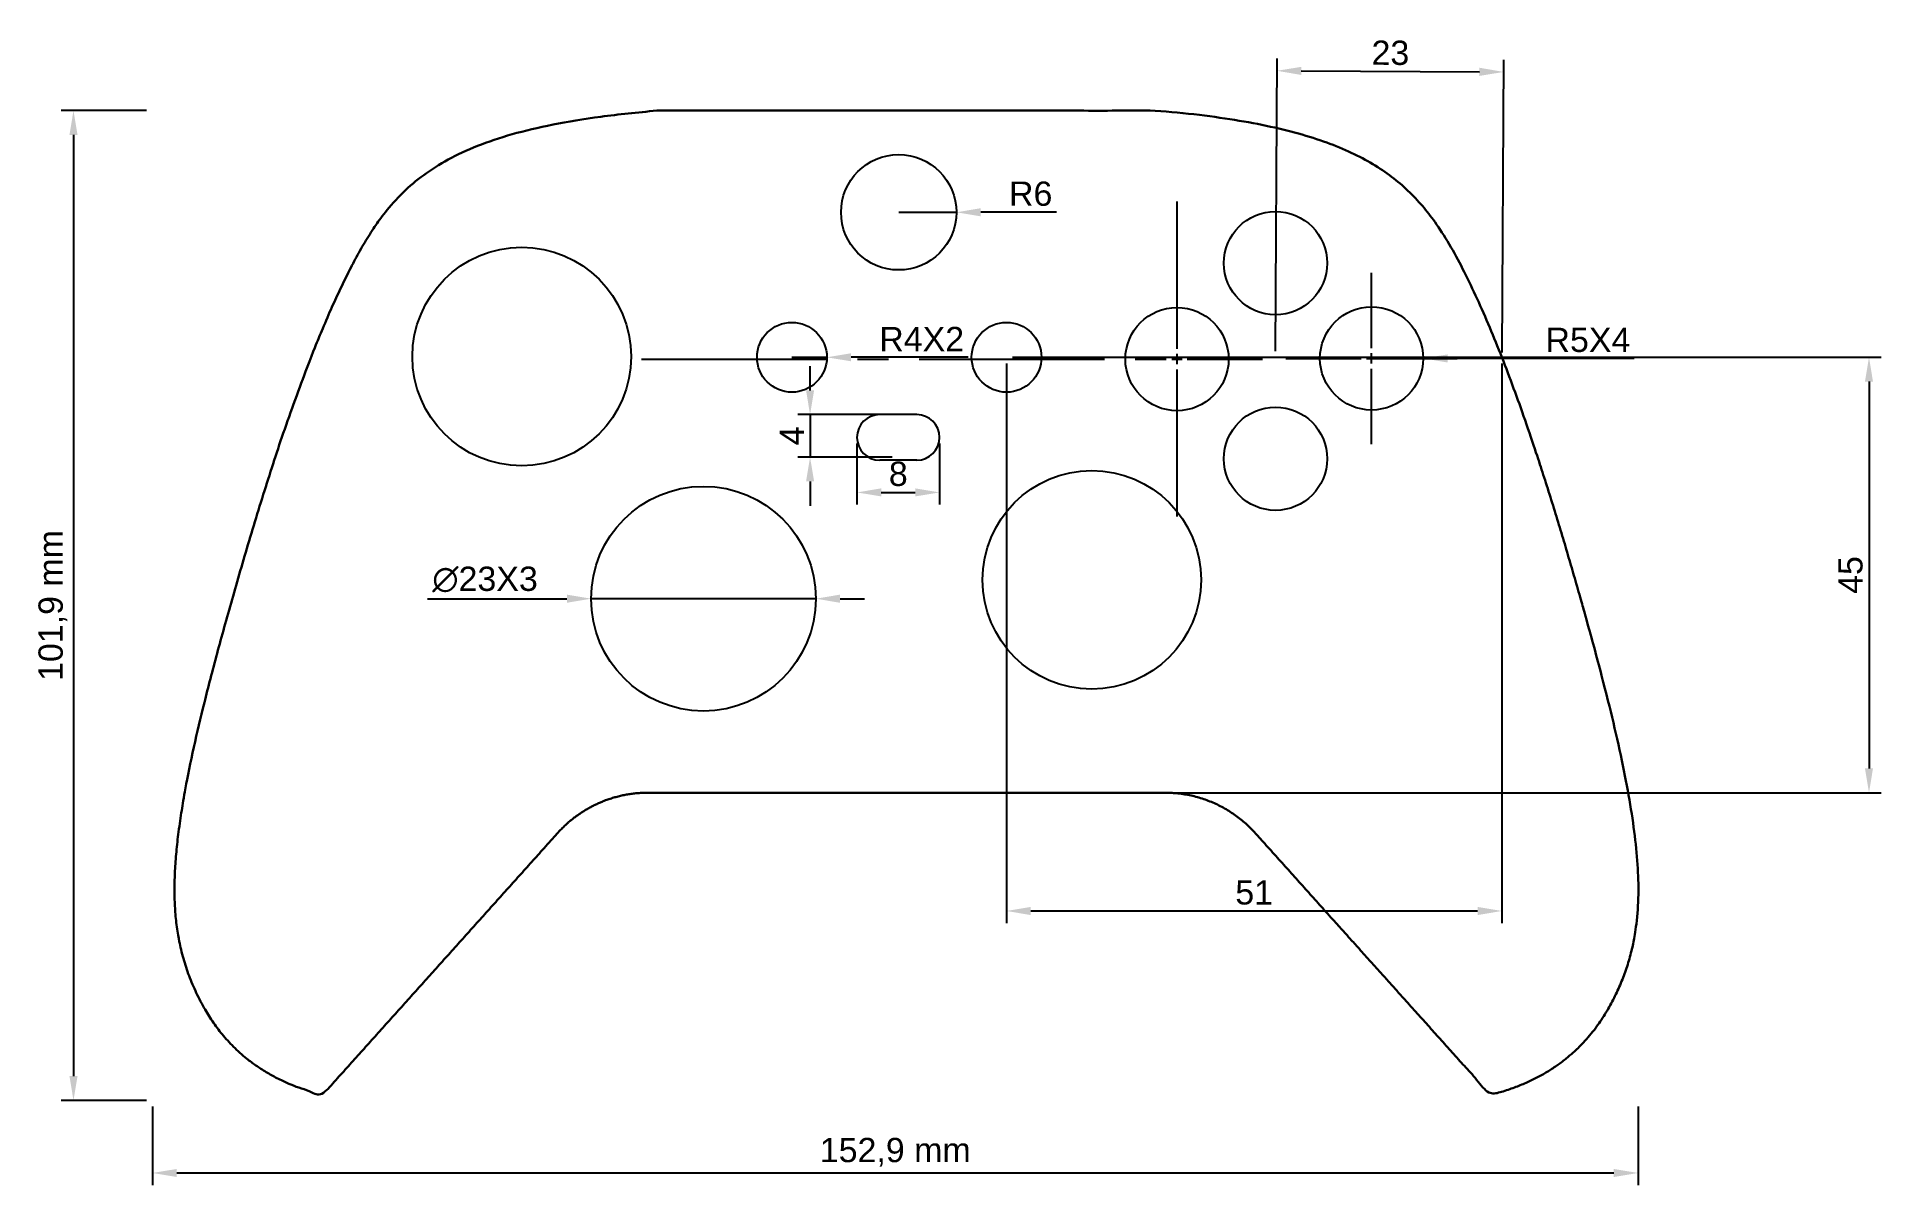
# Model space of a CAD drawing. Header units: millimetres. Extents: x 66 to 255, y 14 to 132.
import ezdxf

# ---------------------------------------------------------------- set-up
doc = ezdxf.new("R2010")
doc.units = ezdxf.units.MM
doc.linetypes.add('CENTER2', pattern=[28.575, 19.05, -3.175, 3.175, -3.175])
for name, color, linetype in [('butoane_meniu', 50, 'Continuous'), ('butoane_programabile', 6, 'Continuous'), ('dim', 3, 'Continuous'), ('loc manete', 120, 'Continuous')]:
    doc.layers.add(name, color=color, linetype=linetype)
doc.layers.add('desen', color=1, linetype='Continuous', lineweight=30)
doc.styles.get("Standard").update_dxf_attribs({"font": 'arial.ttf'})
doc.dimstyles.new('ISO-25', dxfattribs={"dimtxt": 2.5, "dimasz": 2.5, "dimexe": 1.25, "dimexo": 0.625, "dimtad": 1, "dimtxsty": 'Standard', "dimcen": 2.5, "dimadec": 0, "dimazin": 0, "dimtfac": 1, "dimtmove": 0, "dimatfit": 3, "dimfxl": 1, "dimarcsym": 0})

# ---------------------------------------------------------------- blocks, each defined once
blk = doc.blocks.new('*D6')
at = {"layer": 'Defpoints', "color": 0, "transparency": 16777216}
for p in [(77.54, 124.26), (69.41, 22.36), (77.54, 22.36)]:
    blk.add_point(p, dxfattribs=at)
at = {"layer": 'dim', "color": 0, "lineweight": -2, "transparency": 16777216}
for p, q in [((76.92, 124.26), (68.16, 124.26)), ((69.41, 121.76), (69.41, 24.86)), ((76.92, 22.36), (68.16, 22.36))]:
    blk.add_line(p, q, dxfattribs=at)
at = {"layer": 'dim', "color": 0, "transparency": 16777216}
for points in [[(69, 121.76), (69.83, 121.76), (69.41, 124.26)], [(69, 24.86), (69.83, 24.86), (69.41, 22.36)]]:
    blk.add_solid(points, dxfattribs=at)
at = {"layer": 'dim', "color": 0, "transparency": 16777216, "insert": (67.29, 73.31), "char_height": 2.5, "width": 16.6901, "attachment_point": 5, "rotation": 90}
blk.add_mtext('101,9 mm', dxfattribs=at)
blk = doc.blocks.new('*D7')
at = {"layer": 'Defpoints', "color": 0, "transparency": 16777216}
for p in [(77.54, 22.36), (230.44, 22.36), (230.44, 14.89)]:
    blk.add_point(p, dxfattribs=at)
at = {"layer": 'dim', "color": 0, "lineweight": -2, "transparency": 16777216}
for p, q in [((77.54, 21.73), (77.54, 13.64)), ((230.44, 21.73), (230.44, 13.64)), ((80.04, 14.89), (227.94, 14.89))]:
    blk.add_line(p, q, dxfattribs=at)
at = {"layer": 'dim', "color": 0, "transparency": 16777216}
for points in [[(80.04, 15.3), (80.04, 14.47), (77.54, 14.89)], [(227.94, 15.3), (227.94, 14.47), (230.44, 14.89)]]:
    blk.add_solid(points, dxfattribs=at)
at = {"layer": 'dim', "color": 0, "transparency": 16777216, "insert": (153.99, 17.02), "char_height": 2.5, "width": 17.0949, "attachment_point": 5}
blk.add_mtext('152,9 mm', dxfattribs=at)
blk = doc.blocks.new('*D10')
at = {"layer": 'Defpoints', "color": 0, "transparency": 16777216}
for p in [(154.35, 113.79), (160.29, 113.79)]:
    blk.add_point(p, dxfattribs=at)
at = {"layer": 'dim', "color": 0, "lineweight": -2, "transparency": 16777216}
for p, q in [((154.35, 113.79), (160.29, 113.79)), ((170.57, 113.79), (162.79, 113.79))]:
    blk.add_line(p, q, dxfattribs=at)
at = {"layer": 'dim', "color": 0, "transparency": 16777216}
blk.add_solid([(162.79, 114.21), (162.79, 113.37), (160.29, 113.79)], dxfattribs=at)
at = {"layer": 'dim', "color": 0, "transparency": 16777216, "insert": (167.93, 115.69), "char_height": 2.5, "attachment_point": 5}
blk.add_mtext('R6', dxfattribs=at)
blk = doc.blocks.new('*D11')
at = {"layer": 'Defpoints', "color": 0, "transparency": 16777216}
for p in [(203.01, 98.75), (208.33, 98.75)]:
    blk.add_point(p, dxfattribs=at)
at = {"layer": 'dim', "color": 0, "lineweight": -2, "transparency": 16777216}
for p, q in [((203.01, 98.75), (208.33, 98.75)), ((230.05, 98.75), (210.83, 98.75))]:
    blk.add_line(p, q, dxfattribs=at)
at = {"layer": 'dim', "color": 0, "transparency": 16777216}
blk.add_solid([(210.83, 99.16), (210.83, 98.33), (208.33, 98.75)], dxfattribs=at)
at = {"layer": 'dim', "color": 0, "transparency": 16777216, "insert": (225.28, 100.64), "char_height": 2.5, "attachment_point": 5}
blk.add_mtext('R5{\\fArial|b0|i0|c238|p34;X4}', dxfattribs=at)
blk = doc.blocks.new('*D12')
at = {"layer": 'Defpoints', "color": 0, "transparency": 16777216}
for p in [(122.69, 74.01), (145.81, 74.01)]:
    blk.add_point(p, dxfattribs=at)
at = {"layer": 'dim', "color": 0, "lineweight": -2, "transparency": 16777216}
for p, q in [((105.86, 74.01), (120.19, 74.01)), ((145.81, 74.01), (122.69, 74.01)), ((148.31, 74.01), (150.81, 74.01))]:
    blk.add_line(p, q, dxfattribs=at)
at = {"layer": 'dim', "color": 0, "transparency": 16777216}
for points in [[(120.19, 74.43), (120.19, 73.59), (122.69, 74.01)], [(148.31, 74.43), (148.31, 73.59), (145.81, 74.01)]]:
    blk.add_solid(points, dxfattribs=at)
at = {"layer": 'dim', "color": 0, "transparency": 16777216, "insert": (111.77, 75.98), "char_height": 2.5, "width": 6.3012, "attachment_point": 5}
blk.add_mtext('∅23{\\fArial|b0|i0|c238|p34;X3}', dxfattribs=at)
blk = doc.blocks.new('*D13')
at = {"layer": 'Defpoints', "color": 0, "transparency": 16777216}
for p in [(143.35, 98.86), (146.95, 98.86)]:
    blk.add_point(p, dxfattribs=at)
at = {"layer": 'dim', "color": 0, "lineweight": -2, "transparency": 16777216}
for p, q in [((143.35, 98.86), (146.95, 98.86)), ((161.48, 98.86), (149.45, 98.86))]:
    blk.add_line(p, q, dxfattribs=at)
at = {"layer": 'dim', "color": 0, "transparency": 16777216}
blk.add_solid([(149.45, 99.28), (149.45, 98.45), (146.95, 98.86)], dxfattribs=at)
at = {"layer": 'dim', "color": 0, "transparency": 16777216, "insert": (156.71, 100.74), "char_height": 2.5, "attachment_point": 5}
blk.add_mtext('R4{\\fArial|b0|i0|c238|p34;X2}', dxfattribs=at)
blk = doc.blocks.new('*D14')
at = {"layer": 'Defpoints', "color": 0, "transparency": 16777216}
for p in [(150.05, 90.62), (158.55, 90.62), (158.55, 84.95)]:
    blk.add_point(p, dxfattribs=at)
at = {"layer": 'dim', "color": 0, "lineweight": -2, "transparency": 16777216}
for p, q in [((150.05, 89.99), (150.05, 83.7)), ((158.55, 89.99), (158.55, 83.7)), ((152.55, 84.95), (156.05, 84.95))]:
    blk.add_line(p, q, dxfattribs=at)
at = {"layer": 'dim', "color": 0, "transparency": 16777216}
for points in [[(152.55, 85.37), (152.55, 84.54), (150.05, 84.95)], [(156.05, 85.37), (156.05, 84.54), (158.55, 84.95)]]:
    blk.add_solid(points, dxfattribs=at)
at = {"layer": 'dim', "color": 0, "transparency": 16777216, "insert": (154.3, 86.85), "char_height": 2.5, "attachment_point": 5}
blk.add_mtext('8', dxfattribs=at)
blk = doc.blocks.new('*D15')
at = {"layer": 'Defpoints', "color": 0, "transparency": 16777216}
for p in [(154.3, 92.96), (145.22, 88.58), (154.3, 88.58)]:
    blk.add_point(p, dxfattribs=at)
at = {"layer": 'dim', "color": 0, "lineweight": -2, "transparency": 16777216}
for p, q in [((145.22, 95.46), (145.22, 97.96)), ((153.67, 92.96), (143.97, 92.96)), ((145.22, 92.96), (145.22, 88.58)), ((153.67, 88.58), (143.97, 88.58)), ((145.22, 86.08), (145.22, 83.58))]:
    blk.add_line(p, q, dxfattribs=at)
at = {"layer": 'dim', "color": 0, "transparency": 16777216}
for points in [[(144.81, 95.46), (145.64, 95.46), (145.22, 92.96)], [(144.81, 86.08), (145.64, 86.08), (145.22, 88.58)]]:
    blk.add_solid(points, dxfattribs=at)
at = {"layer": 'dim', "color": 0, "transparency": 16777216, "insert": (143.35, 90.77), "char_height": 2.5, "attachment_point": 5, "rotation": 90}
blk.add_mtext('4', dxfattribs=at)
blk = doc.blocks.new('*D17')
at = {"layer": 'Defpoints', "color": 0, "transparency": 16777216}
for p in [(165.44, 98.86), (165.44, 54.04), (254.21, 54.04)]:
    blk.add_point(p, dxfattribs=at)
at = {"layer": 'dim', "color": 0, "lineweight": -2, "transparency": 16777216}
for p, q in [((166.07, 98.86), (255.46, 98.86)), ((254.21, 96.36), (254.21, 56.54)), ((166.07, 54.04), (255.46, 54.04))]:
    blk.add_line(p, q, dxfattribs=at)
at = {"layer": 'dim', "color": 0, "transparency": 16777216}
for points in [[(253.79, 96.36), (254.62, 96.36), (254.21, 98.86)], [(253.79, 56.54), (254.62, 56.54), (254.21, 54.04)]]:
    blk.add_solid(points, dxfattribs=at)
at = {"layer": 'dim', "color": 0, "transparency": 16777216, "insert": (252.31, 76.45), "char_height": 2.5, "attachment_point": 5, "rotation": 90}
blk.add_mtext('45', dxfattribs=at)
blk = doc.blocks.new('*D18')
at = {"layer": 'Defpoints', "color": 0, "transparency": 16777216}
for p in [(165.44, 98.86), (216.42, 98.86), (216.42, 41.86)]:
    blk.add_point(p, dxfattribs=at)
at = {"layer": 'dim', "color": 0, "lineweight": -2, "transparency": 16777216}
for p, q in [((165.44, 98.24), (165.44, 40.61)), ((216.42, 98.24), (216.42, 40.61)), ((167.94, 41.86), (213.92, 41.86))]:
    blk.add_line(p, q, dxfattribs=at)
at = {"layer": 'dim', "color": 0, "transparency": 16777216}
for points in [[(167.94, 42.28), (167.94, 41.44), (165.44, 41.86)], [(213.92, 42.28), (213.92, 41.44), (216.42, 41.86)]]:
    blk.add_solid(points, dxfattribs=at)
at = {"layer": 'dim', "color": 0, "transparency": 16777216, "insert": (190.93, 43.76), "char_height": 2.5, "attachment_point": 5}
blk.add_mtext('51', dxfattribs=at)
blk = doc.blocks.new('*D19')
at = {"layer": 'Defpoints', "color": 0, "transparency": 16777216}
for p in [(216.61, 128.24), (193.12, 98.86), (216.47, 98.75)]:
    blk.add_point(p, dxfattribs=at)
at = {"layer": 'dim', "color": 0, "lineweight": -2, "transparency": 16777216}
for p, q in [((193.13, 99.49), (193.28, 129.61)), ((216.47, 99.37), (216.62, 129.49)), ((195.77, 128.34), (214.12, 128.25))]:
    blk.add_line(p, q, dxfattribs=at)
at = {"layer": 'dim', "color": 0, "transparency": 16777216}
for points in [[(195.77, 128.76), (195.77, 127.93), (193.27, 128.36)], [(214.12, 128.67), (214.11, 127.83), (216.61, 128.24)]]:
    blk.add_solid(points, dxfattribs=at)
at = {"layer": 'dim', "color": 0, "transparency": 16777216, "insert": (204.95, 130.2), "char_height": 2.5, "attachment_point": 5, "rotation": 359.7135}
blk.add_mtext('23', dxfattribs=at)
blk = doc.blocks.new('*U20')
at = {"layer": 'dim', "color": 0, "linetype": 'CENTER2', "transparency": 16777216}
for p, q in [((0, 1.06), (0, 8.81)), ((-8.81, 0), (-1.06, 0)), ((1.06, 0), (8.81, 0)), ((0, -8.81), (0, -1.06))]:
    blk.add_line(p, q, dxfattribs=at)
at = {"layer": 'dim', "color": 0, "linetype": 'Continuous', "transparency": 16777216}
for p, q in [((-0.53, 0), (0.53, 0)), ((0, -0.53), (0, 0.53))]:
    blk.add_line(p, q, dxfattribs=at)
blk = doc.blocks.new('*U22')
at = {"layer": 'dim', "color": 0, "linetype": 'CENTER2', "transparency": 16777216}
for p, q in [((0, 1.06), (0, 16.24)), ((-55.1, 0), (-1.06, 0)), ((1.06, 0), (8.81, 0)), ((0, -16.19), (0, -1.06))]:
    blk.add_line(p, q, dxfattribs=at)
at = {"layer": 'dim', "color": 0, "linetype": 'Continuous', "transparency": 16777216}
for p, q in [((-0.53, 0), (0.53, 0)), ((0, -0.53), (0, 0.53))]:
    blk.add_line(p, q, dxfattribs=at)

msp = doc.modelspace()

# ---------------------------------------------------------------- linework, layer by layer
at = {"layer": 'butoane_meniu'}
for p, q in [((156.203, 92.963), (152.394, 92.963)), ((156.203, 88.275), (152.394, 88.275))]:
    msp.add_line(p, q, dxfattribs=at)
for centre, radius in [((154.348, 113.79), 5.938), ((143.355, 98.863), 3.594), ((165.444, 98.863), 3.594)]:
    msp.add_circle(centre, radius, dxfattribs=at)
for centre, start, end in [((152.394, 90.619), 90, 270), ((156.203, 90.619), 270, 90)]:
    msp.add_arc(centre, 2.344, start, end, dxfattribs=at)
at = {"layer": 'butoane_programabile'}
for centre in [(193.125, 108.554), (182.988, 98.677), (203.014, 98.746), (193.125, 88.418)]:
    msp.add_circle(centre, 5.313, dxfattribs=at)
at = {"layer": 'desen'}
msp.add_rational_spline([(129.444, 124.257), (107.899, 122.409), (97.286, 111.928), (84.882, 72.17), (79.024, 48.026), (80.155, 33.803), (87.63, 24.748), (95.051, 22.931), (103.116, 31.917), (111.181, 40.902), (119.246, 49.887), (121.653, 52.569), (124.944, 54.038), (128.548, 54.038), (137.413, 54.038), (146.277, 54.038), (155.141, 54.038), (164.005, 54.038), (172.869, 54.038), (181.734, 54.038), (185.338, 54.038), (188.629, 52.569), (191.036, 49.887), (199.101, 40.902), (207.166, 31.917), (215.231, 22.931), (222.651, 24.748), (230.127, 33.803), (231.257, 48.026), (225.4, 72.17), (212.996, 111.928), (202.382, 122.409), (180.949, 124.257), (163.781, 124.257), (146.612, 124.257), (129.444, 124.257)], [1, 1, 1, 1, 1, 1, 1, 1, 1, 1, 1, 0.942150830145, 0.942150830145, 1, 1, 1, 1, 1, 1, 1, 0.942150830145, 0.942150830145, 1, 1, 1, 1, 1, 1, 1, 1, 1, 1, 1, 1, 1, 1], degree=3, knots=[0, 0, 0, 0, 1, 2, 3, 4, 5, 5, 5, 6, 6, 6, 6.8393263, 6.8393263, 6.8393263, 7.8393263, 7.8393263, 7.8393263, 8.8393263, 8.8393263, 8.8393263, 9.6786526, 9.6786526, 9.6786526, 10.6786526, 10.6786526, 10.6786526, 11.6786526, 12.6786526, 13.6786526, 14.6786526, 15.6786526, 15.6786526, 15.6786526, 16.6786526, 16.6786526, 16.6786526, 16.6786526], dxfattribs=at)
at = {"layer": 'loc manete'}
for centre, radius in [((115.545, 98.934), 11.25), ((134.248, 74.01), 11.563), ((174.219, 75.946), 11.25)]:
    msp.add_circle(centre, radius, dxfattribs=at)

# ---------------------------------------------------------------- block references
at = {"layer": 'dim', "linetype": 'CENTER2'}
for name, p in [('*U22', (182.988, 98.677)), ('*U20', (203.014, 98.746))]:
    msp.add_blockref(name, p, dxfattribs=at)

# ---------------------------------------------------------------- dimensions: what is measured, and where the dimension line sits
at = {"layer": 'dim'}
for p1, p2, distance, picture, middle in [((193.125, 98.863), (216.468, 98.746), 29.493, '*D19', (204.953, 130.2)), ((165.444, 98.863), (216.422, 98.863), -57.003, '*D18', (190.933, 43.761))]:
    dim = msp.add_aligned_dim(p1=p1, p2=p2, distance=distance, dimstyle='ISO-25', override={"dimdec": 0}, dxfattribs=at)
    dim.commit()
    dim.dimension.update_dxf_attribs({"geometry": picture, "text_midpoint": middle})
dim = msp.add_linear_dim(base=(69.413, 22.357), p1=(77.541, 124.257), p2=(77.541, 22.357), angle=90, text='<> mm', dimstyle='ISO-25', dxfattribs=at)
dim.commit()
dim.dimension.update_dxf_attribs({"geometry": '*D6', "text_midpoint": (67.286, 73.307)})
dim = msp.add_radius_dim(center=(154.348, 113.79), mpoint=(160.286, 113.79), dimstyle='ISO-25', override={"dimdec": 0}, dxfattribs=at)
dim.commit()
dim.dimension.update_dxf_attribs({"geometry": '*D10', "text_midpoint": (167.926, 115.692)})
dim = msp.add_radius_dim(center=(143.355, 98.863), mpoint=(146.949, 98.863), text='<>{\\fArial|b0|i0|c238|p34;X2}', dimstyle='ISO-25', override={"dimdec": 0}, dxfattribs=at)
dim.commit()
dim.dimension.update_dxf_attribs({"geometry": '*D13', "text_midpoint": (156.712, 100.743)})
dim = msp.add_radius_dim(center=(203.014, 98.746), mpoint=(208.327, 98.746), text='<>{\\fArial|b0|i0|c238|p34;X4}', dimstyle='ISO-25', override={"dimdec": 0}, dxfattribs=at)
dim.commit()
dim.dimension.update_dxf_attribs({"geometry": '*D11', "text_midpoint": (225.283, 98.746), "dimtype": 164})
for base, p1, p2, picture, middle in [((254.205, 54.038), (165.444, 98.863), (165.444, 54.038), '*D17', (252.309, 76.45)), ((145.223, 88.583), (154.298, 92.963), (154.298, 88.583), '*D15', (143.348, 90.773))]:
    dim = msp.add_linear_dim(base=base, p1=p1, p2=p2, angle=90, dimstyle='ISO-25', override={"dimdec": 0}, dxfattribs=at)
    dim.commit()
    dim.dimension.update_dxf_attribs({"geometry": picture, "text_midpoint": middle})
dim = msp.add_linear_dim(base=(158.546, 84.953), p1=(150.05, 90.619), p2=(158.546, 90.619), dimstyle='ISO-25', override={"dimdec": 0}, dxfattribs=at)
dim.commit()
dim.dimension.update_dxf_attribs({"geometry": '*D14', "text_midpoint": (154.298, 86.855)})
dim = msp.add_diameter_dim_2p(p1=(145.811, 74.01), p2=(122.685, 74.01), text='<>{\\fArial|b0|i0|c238|p34;X3}', dimstyle='ISO-25', override={"dimdec": 0}, dxfattribs=at)
dim.commit()
dim.dimension.update_dxf_attribs({"geometry": '*D12', "text_midpoint": (111.774, 75.981)})
dim = msp.add_linear_dim(base=(230.441, 14.888), p1=(77.541, 22.357), p2=(230.441, 22.357), text='<> mm', dimstyle='ISO-25', dxfattribs=at)
dim.commit()
dim.dimension.update_dxf_attribs({"geometry": '*D7', "text_midpoint": (153.991, 17.015)})

doc.saveas('drawing.dxf')
